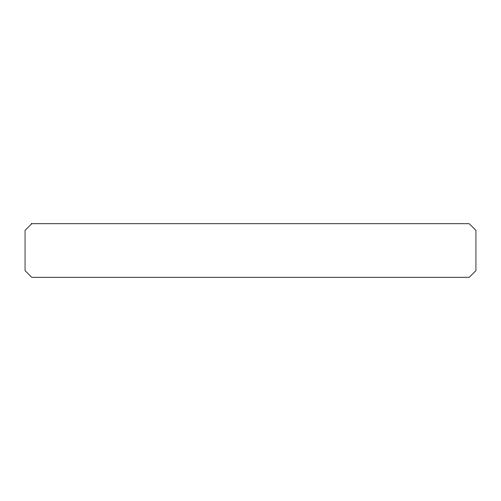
<?xml version="1.0" encoding="UTF-8"?>
<svg xmlns="http://www.w3.org/2000/svg" width="501" height="501" viewBox="0 0 501 501"><rect width="100%" height="100%" fill="white"/><g stroke="black" fill="none" stroke-linecap="round" stroke-linejoin="round"><path stroke-width="0.75" d="M31.707 223.759L25.05 230.416L25.05 270.584L31.707 277.241L469.293 277.241L475.95 270.584L475.95 230.416L469.293 223.759L31.707 223.759"/></g></svg>
